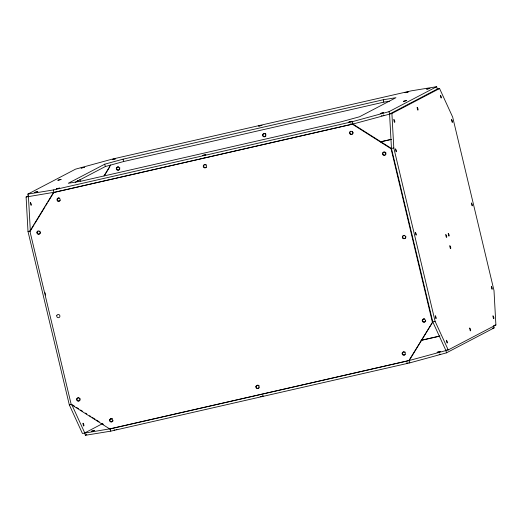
<?xml version="1.0" encoding="UTF-8"?>
<svg xmlns="http://www.w3.org/2000/svg" width="522" height="522" viewBox="0 0 522 522"><rect width="100%" height="100%" fill="white"/><g stroke="black" fill="none" stroke-linecap="round" stroke-linejoin="round"><path stroke-width="0.78" d="M389.569 114.024L437.24 89.066L436.673 86.698L389.007 111.656L389.569 114.024L391.467 148.489L432.784 321.891L409.228 360.513L109.796 428.999L71.22 404.563L29.911 231.161L53.466 192.54L352.892 124.053L391.898 113.489L439.57 88.531L452.685 117.124L493.995 290.526L495.9 324.991L448.228 349.949L409.228 360.513L110.22 428.777L82.43 433.469L69.315 404.876L28.005 231.474L26.1 197.009L28.266 195.874M30.752 230.248L34.119 224.734M34.961 223.351L45.055 206.803M45.897 205.42L47.156 203.352M47.998 201.975L53.89 192.318L53.322 189.956L27.868 194.112L28.429 196.474L30.335 230.939L29.911 231.161M103.943 175.973L110.671 164.939M104.361 175.751L109.829 166.786M408.804 360.728L432.784 321.891L435.113 321.356L448.228 349.949M27.868 194.112L75.533 169.154L112.21 159.125L411.219 90.854L436.673 86.698M104.752 164.182L68.271 183.281L81.001 181.199L341.16 121.802L359.495 116.784L395.976 97.686L383.252 99.767L123.088 159.164L104.752 164.182L105.314 166.544L75.272 182.276M53.466 192.54L352.892 124.053L391.467 148.489L393.803 147.954L391.898 113.489M352.474 124.269L391.05 148.705L391.467 148.489M71.22 404.563L71.644 404.341L69.315 404.876M493.571 325.526L494.132 327.888L446.467 352.846L409.79 362.875L110.781 431.146L85.327 435.302L84.76 432.934L102.821 423.479M113.091 420.641A1.625 1.592 62.4 0 1 111.108 421.704A1.625 1.592 62.4 0 1 110.025 419.681L112.21 418.566M85.327 435.302L86.769 434.545M109.796 428.999L110.22 428.777L110.781 431.146M446.467 352.846L445.899 350.484L448.065 349.348M263.245 395.917L262.22 396.224M409.529 362.522L408.876 362.731M116.83 429.371L116.302 429.528M260.263 396.583L260.791 396.42M383.285 115.342L383.957 115.114L383.402 115.186M407.075 363.025L406.403 363.253L407.695 363.025M105.314 166.544L123.655 161.526L383.814 102.129L389.386 101.222M53.322 189.956L352.33 121.685L389.007 111.656M440.176 354.17L439.407 354.366M204.259 157.5L204.663 157.403M205.329 157.403L204.513 157.598M350.543 124.099L350.947 124.001M351.613 124.001L350.406 124.288M439.146 354.268L439.557 354.17M437.24 89.066L439.57 88.531M26.1 197.009L53.89 192.318M381.621 141.534L391.148 139.361M380.407 141.938L391.52 139.4M28.005 231.474L30.335 230.939M420.947 340.324L439.981 335.979M421.319 340.364L439.563 336.201M494.347 325.35L495.9 324.991M382.104 115.636L381.36 115.793M261.411 396.42L260.204 396.655M262.364 396.041L262.984 395.917M116.073 429.443L116.7 429.319M114.729 429.906L114.103 430.03M492.54 328.149L494.132 327.888M72.33 404.778L74.398 406.09M76.466 407.395L78.535 408.706M80.597 410.018L82.665 411.323M85.419 413.072L86.796 413.946M89.556 415.688L90.932 416.563M92.309 417.43L95.063 419.179M96.44 420.053L99.2 421.796M101.953 423.544L103.33 424.412M77.419 180.821L77.745 181.284L77.843 180.501M432.784 321.891L445.899 350.484M79.801 179.581L80.473 181.049M71.977 405.079L84.76 432.934M383.252 99.767L383.814 102.129M393.803 147.954L435.113 321.356M391.05 148.705L432.36 322.113M352.33 121.685L352.892 124.053M409.228 360.513L409.79 362.875M123.088 159.164L123.655 161.526M45.049 292.698L45.61 295.074M60.193 200.539A1.625 1.592 62.4 0 1 58.288 200.911L57.935 200.67A1.625 1.592 62.4 0 1 59.28 197.884M40.429 232.075A1.625 1.592 62.4 0 1 39.385 233.973A1.625 1.592 62.4 0 1 37.414 233.053A1.625 1.592 62.4 0 1 38.113 230.998M39.711 231.063A1.625 1.592 62.4 0 1 40.037 231.337M206.373 167.255A1.625 1.592 62.4 0 1 203.776 166.622A1.625 1.592 62.4 0 1 205.309 164.45M206.099 164.704A1.625 1.592 62.4 0 1 206.425 164.972M353.107 132.314A1.625 1.592 62.4 0 1 352.063 134.206A1.625 1.592 62.4 0 1 350.092 133.293A1.625 1.592 62.4 0 1 350.791 131.237M352.389 131.303A1.625 1.592 62.4 0 1 352.715 131.57M386.012 154.003A1.625 1.592 62.4 0 1 384.166 155.106A1.625 1.592 62.4 0 1 382.894 153.318A1.625 1.592 62.4 0 1 384.518 151.909M385.314 152.156A1.625 1.592 62.4 0 1 385.641 152.431M385.882 152.776A1.625 1.592 62.4 0 1 386.032 153.168M405.888 237.425A1.625 1.592 62.4 0 1 403.904 238.482A1.625 1.592 62.4 0 1 402.821 236.459A1.625 1.592 62.4 0 1 404.804 235.396M405.757 236.192A1.625 1.592 62.4 0 1 405.907 236.59M425.769 320.88A1.625 1.592 62.4 0 1 423.786 321.943A1.625 1.592 62.4 0 1 422.703 319.914A1.625 1.592 62.4 0 1 424.686 318.857M405.235 354.549A1.625 1.592 62.4 0 1 402.638 353.923A1.625 1.592 62.4 0 1 404.172 351.75M404.968 351.998A1.625 1.592 62.4 0 1 405.287 352.265M259.212 387.624A1.625 1.592 62.4 0 1 257.137 388.198A1.625 1.592 62.4 0 1 256.361 386.149A1.625 1.592 62.4 0 1 258.299 385.223M258.677 385.399A1.625 1.592 62.4 0 1 259.251 386.012M80.166 399.787A1.625 1.592 62.4 0 1 78.183 400.85A1.625 1.592 62.4 0 1 77.099 398.821A1.625 1.592 62.4 0 1 79.083 397.764M80.036 398.554A1.625 1.592 62.4 0 1 80.186 398.952M110.025 419.681A1.625 1.592 62.4 0 1 112.008 418.618M265.939 135.883A1.625 1.592 62.4 0 1 263.74 136.386A1.625 1.592 62.4 0 1 263.212 134.154A1.625 1.592 62.4 0 1 265.411 133.652M265.731 133.919A1.625 1.592 62.4 0 1 265.979 134.265M119.819 168.9A1.625 1.592 62.4 0 1 117.835 169.957A1.625 1.592 62.4 0 1 116.758 167.934A1.625 1.592 62.4 0 1 118.742 166.877M119.695 167.666A1.625 1.592 62.4 0 1 119.845 168.064M440.405 95.343C440.986 100.766 442.232 96.668 440.405 95.343M30.452 202.569C30.641 207.43 32.475 204.931 30.452 202.569M83.031 423.264C83.22 428.125 85.053 425.632 83.031 423.264M393.921 119.584C394.11 124.445 395.944 121.946 393.921 119.584M395.546 148.998C395.735 153.866 397.568 151.367 395.546 148.998M417.176 107.408C417.365 112.269 419.199 109.777 417.176 107.408M415.421 232.44C415.61 237.301 417.45 234.802 415.421 232.44M451.628 119.636C451.817 124.504 453.651 122.004 451.628 119.636M445.834 234.639C446.023 239.5 447.863 237.001 445.834 234.639M435.302 315.875C435.492 320.736 437.325 318.237 435.302 315.875M448.261 233.367C448.45 238.228 450.29 235.729 448.261 233.367M449.866 245.823C450.055 250.684 451.889 248.191 449.866 245.823M446.499 340.279C446.688 345.14 448.522 342.647 446.499 340.279M471.503 203.078C471.692 207.939 473.532 205.44 471.503 203.078M469.754 328.103C469.944 332.964 471.777 330.472 469.754 328.103M491.385 286.513C491.574 291.374 493.407 288.875 491.385 286.513M493.009 315.927C493.192 320.795 495.032 318.296 493.009 315.927M34.661 192.39L37.786 191.652L34.661 192.39M57.916 180.214L61.041 179.477L57.916 180.214M56.389 188.84L59.515 188.103L56.389 188.84M81.171 168.038L84.296 167.301L81.171 168.038M202.673 155.439L205.805 154.708L202.673 155.439M258.755 126.083L261.887 125.345L258.755 126.083M91.559 431.211L94.684 430.48L91.559 431.211M348.964 122.044L352.089 121.306L348.964 122.044M380.264 113.483L383.389 112.745L380.264 113.483M405.046 92.681L408.171 91.944L405.046 92.681M403.519 101.307L406.645 100.57L403.519 101.307M426.774 89.131L429.9 88.394L426.774 89.131M437.162 352.304L440.287 351.574L437.162 352.304M112.537 159.451L115.597 158.76L112.537 159.451M57.864 201.127L57.518 200.892A1.625 1.592 62.4 0 1 57.661 198.334A1.625 1.592 62.4 0 1 60.069 199.182L60.154 199.593A1.625 1.592 62.4 0 1 57.864 201.127M402.534 237.915L402.384 237.517A1.625 1.592 62.4 0 1 403.558 235.585A1.625 1.592 62.4 0 1 405.49 236.805L405.529 237.229A1.625 1.592 62.4 0 1 402.534 237.915M422.285 320.136A1.625 1.592 62.4 0 0 424.19 322.198A1.625 1.592 62.4 0 0 424.973 319.523A1.625 1.592 62.4 0 0 422.285 320.136M382.528 153.266A1.625 1.592 62.4 0 0 384.44 155.321A1.625 1.592 62.4 0 0 385.216 152.652A1.625 1.592 62.4 0 0 382.528 153.266M56.8 315.608A1.625 1.592 62.4 0 0 58.712 317.663A1.625 1.592 62.4 0 0 59.488 314.994A1.625 1.592 62.4 0 0 56.8 315.608M36.925 232.173A1.625 1.592 62.4 0 0 38.83 234.228A1.625 1.592 62.4 0 0 39.613 231.559A1.625 1.592 62.4 0 0 36.925 232.173M76.675 399.043A1.625 1.592 62.4 0 0 78.587 401.105A1.625 1.592 62.4 0 0 79.37 398.43A1.625 1.592 62.4 0 0 76.675 399.043M109.607 419.903A1.625 1.592 62.4 0 0 111.512 421.959A1.625 1.592 62.4 0 0 112.295 419.29A1.625 1.592 62.4 0 0 109.607 419.903M255.891 386.502A1.625 1.592 62.4 0 0 257.803 388.557A1.625 1.592 62.4 0 0 258.579 385.888A1.625 1.592 62.4 0 0 255.891 386.502M402.181 353.1A1.625 1.592 62.4 0 0 404.087 355.162A1.625 1.592 62.4 0 0 404.87 352.487A1.625 1.592 62.4 0 0 402.181 353.1M349.603 132.405A1.625 1.592 62.4 0 0 351.508 134.467A1.625 1.592 62.4 0 0 352.291 131.792A1.625 1.592 62.4 0 0 349.603 132.405M203.312 165.807A1.625 1.592 62.4 0 0 205.224 167.862A1.625 1.592 62.4 0 0 206.007 165.193A1.625 1.592 62.4 0 0 203.312 165.807M262.625 134.754A1.625 1.592 62.4 0 0 264.53 136.816A1.625 1.592 62.4 0 0 265.313 134.141A1.625 1.592 62.4 0 0 262.625 134.754M116.334 168.156A1.625 1.592 62.4 0 0 118.246 170.211A1.625 1.592 62.4 0 0 119.023 167.542A1.625 1.592 62.4 0 0 116.334 168.156"/></g></svg>
